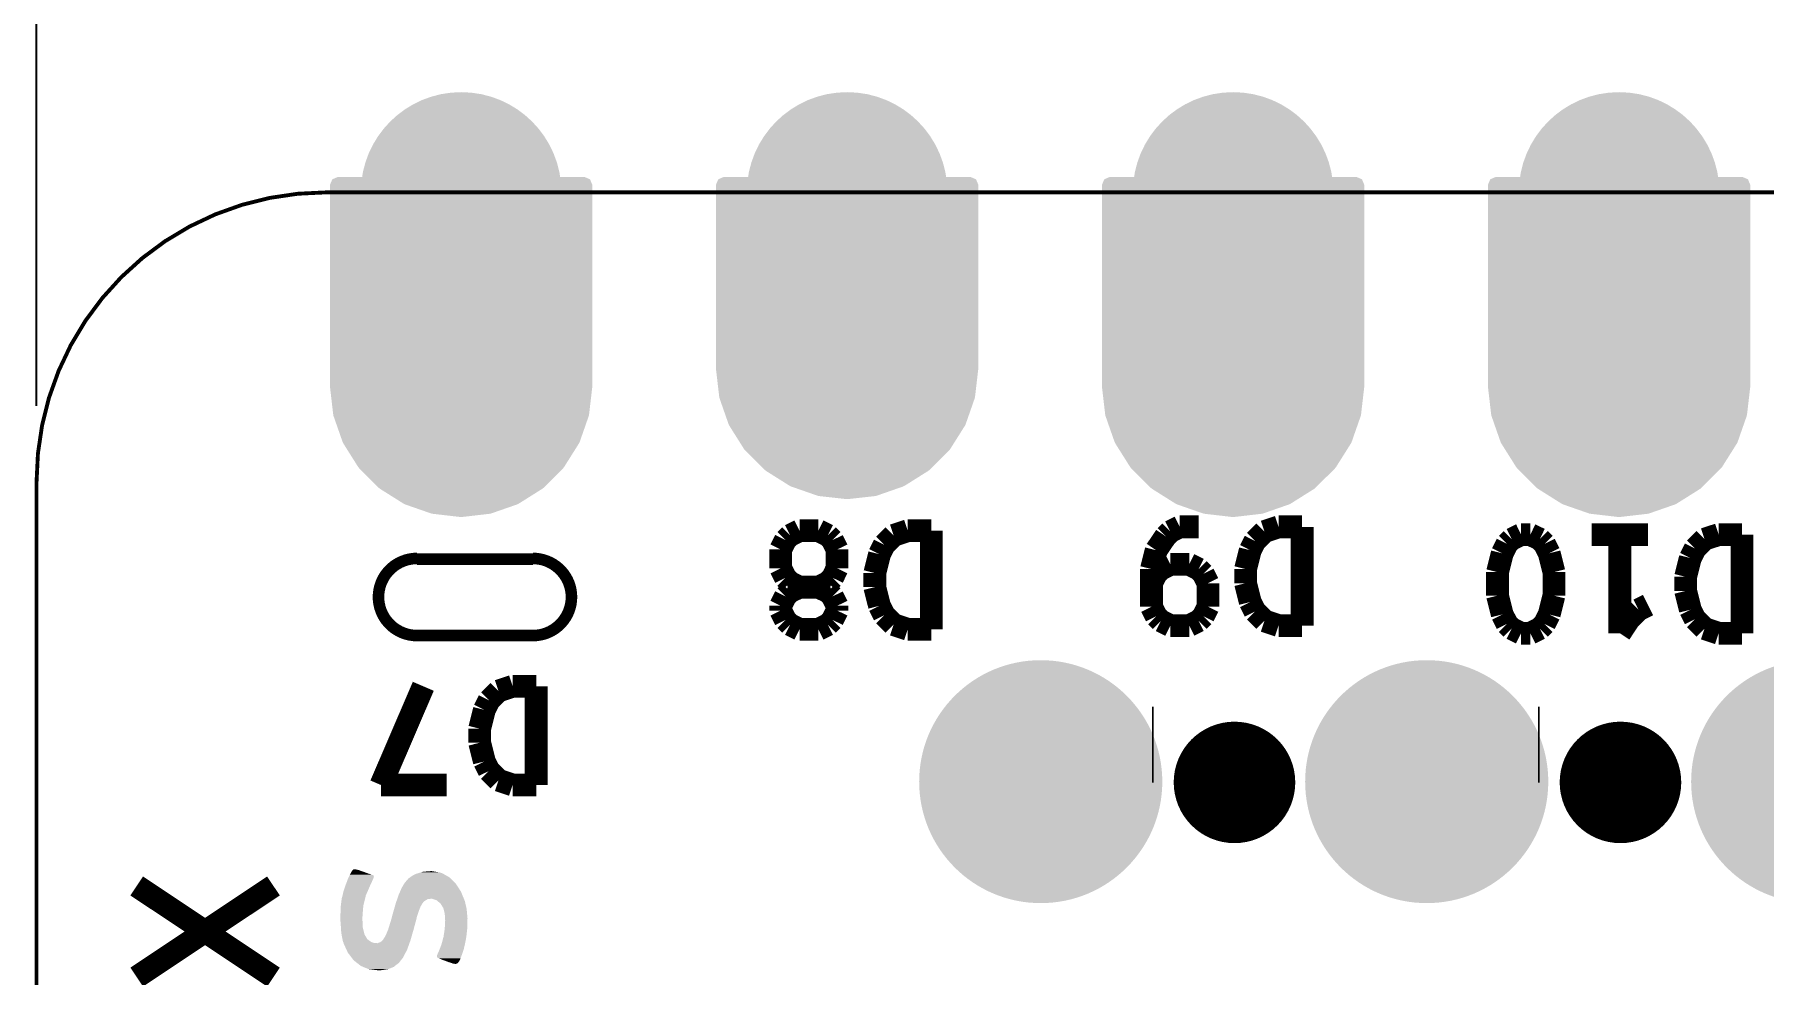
# Model space of a CAD drawing. Header units: millimetres. Extents: x 92.4 to 129, y -92.6 to -55.2.
# Drawn here: x 92.38 to 103.76, y -75.93 to -69.74 of the extents above; entities that cross this region are included whole.
import ezdxf

# ---------------------------------------------------------------- set-up
doc = ezdxf.new("R2010")
doc.units = ezdxf.units.MM
doc.header["$MEASUREMENT"] = 0
doc.layers.get('0').update_dxf_attribs({"linetype": 'CONTINUOUS', "lineweight": 0})
doc.layers.get('Defpoints').update_dxf_attribs({"linetype": 'CONTINUOUS'})
for name, color, linetype, lineweight in [('dim', 84, 'CONTINUOUS', 9), ('XIAORP2350-B_MASK_GBR', 16, 'CONTINUOUS', 0), ('XIAORP2350-B_SILKSCREEN_GBR', 98, 'CONTINUOUS', 0), ('XIAORP2350-EDGE_CUTS_GBR', 170, 'CONTINUOUS', 0)]:
    doc.layers.add(name, color=color, linetype=linetype, lineweight=lineweight)
doc.styles.get("Standard").update_dxf_attribs({"font": 'arial.ttf'})
doc.dimstyles.get("Standard").update_dxf_attribs({"dimtxt": 0.18, "dimasz": 0.18, "dimexe": 0.18, "dimexo": 0.0625, "dimgap": 0.09, "dimtad": 0, "dimtoh": 1, "dimdec": 1, "dimzin": 0, "dimdsep": 46, "dimtxsty": 'Standard', "dimcen": 0.09, "dimadec": 0, "dimazin": 0, "dimtfac": 1, "dimtdec": 1, "dimtofl": 0, "dimtmove": 0, "dimatfit": 3, "dimfxl": 1, "dimtolj": 1, "dimtzin": 0, "dimarcsym": 0})

# ---------------------------------------------------------------- blocks, each defined once
blk = doc.blocks.new('ROUND_7')
h = blk.add_hatch(color=256)
edge = h.paths.add_edge_path(flags=0)
edge.add_arc((0, 0), 0.762, 0, 360)
blk = doc.blocks.new('CUSTOM_26')
for points in [[(-0.369, 1.443), (-0.197, 1.503), (0.369, 1.443), (0.197, 1.503)], [(-0.197, 1.503), (-0.187, 1.505), (0.197, 1.503), (0.187, 1.505)], [(-0.187, 1.505), (-0.006, 1.526), (0.187, 1.505), (0.006, 1.526)], [(-0.533, 1.341), (-0.379, 1.438), (0.533, 1.341), (0.379, 1.438)], [(-0.379, 1.438), (-0.369, 1.443), (0.379, 1.438), (0.369, 1.443)], [(-0.671, 1.205), (-0.542, 1.334), (0.671, 1.205), (0.542, 1.334)], [(-0.542, 1.334), (-0.533, 1.341), (0.542, 1.334), (0.533, 1.341)], [(-0.775, 1.042), (-0.678, 1.196), (0.775, 1.042), (0.678, 1.196)], [(-0.678, 1.196), (-0.671, 1.205), (0.678, 1.196), (0.671, 1.205)], [(-0.84, 0.86), (-0.78, 1.032), (0.84, 0.86), (0.78, 1.032)], [(-0.78, 1.032), (-0.775, 1.042), (0.78, 1.032), (0.775, 1.042)], [(-0.863, 0.669), (-0.842, 0.85), (0.863, 0.669), (0.842, 0.85)], [(-0.842, 0.85), (-0.84, 0.86), (0.842, 0.85), (0.84, 0.86)], [(-0.863, 0.663), (-0.863, 0.669), (0.863, 0.663), (0.863, 0.669)], [(-0.863, 0.662), (-0.863, 0.663), (0.863, 0.662), (0.863, 0.663)], [(-0.863, -0.662), (-0.863, 0.662), (0.863, -0.662), (0.863, 0.662)], [(-0.848, -0.698), (-0.863, -0.662), (0.848, -0.698), (0.863, -0.662)], [(-0.813, -0.713), (-0.848, -0.698), (0.813, -0.713), (0.848, -0.698)]]:
    blk.add_solid(points)
blk = doc.blocks.new('ROUND_12')
h = blk.add_hatch(color=256)
edge = h.paths.add_edge_path(flags=0)
edge.add_arc((0, 0), 0.66, 0, 360)
blk = doc.blocks.new('CUSTOM_27')
for points in [[(-0.533, 1.282), (-0.379, 1.379), (0.533, 1.282), (0.379, 1.379)], [(-0.379, 1.379), (-0.369, 1.384), (0.379, 1.379), (0.369, 1.384)], [(-0.369, 1.384), (-0.197, 1.444), (0.369, 1.384), (0.197, 1.444)], [(-0.197, 1.444), (-0.187, 1.447), (0.197, 1.444), (0.187, 1.447)], [(-0.187, 1.447), (-0.006, 1.467), (0.187, 1.447), (0.006, 1.467)], [(-0.671, 1.147), (-0.542, 1.275), (0.671, 1.147), (0.542, 1.275)], [(-0.542, 1.275), (-0.533, 1.282), (0.542, 1.275), (0.533, 1.282)], [(-0.775, 0.984), (-0.678, 1.138), (0.775, 0.984), (0.678, 1.138)], [(-0.678, 1.138), (-0.671, 1.147), (0.678, 1.138), (0.671, 1.147)], [(-0.84, 0.802), (-0.78, 0.974), (0.84, 0.802), (0.78, 0.974)], [(-0.78, 0.974), (-0.775, 0.984), (0.78, 0.974), (0.775, 0.984)], [(-0.842, 0.791), (-0.84, 0.802), (0.842, 0.791), (0.84, 0.802)], [(-0.863, 0.61), (-0.842, 0.791), (0.863, 0.61), (0.842, 0.791)], [(-0.863, 0.605), (-0.863, 0.61), (0.863, 0.605), (0.863, 0.61)], [(-0.863, 0.604), (-0.863, 0.605), (0.863, 0.604), (0.863, 0.605)], [(-0.863, -0.604), (-0.863, 0.604), (0.863, -0.604), (0.863, 0.604)], [(-0.848, -0.639), (-0.863, -0.604), (0.848, -0.639), (0.863, -0.604)], [(-0.813, -0.654), (-0.848, -0.639), (0.813, -0.654), (0.848, -0.639)]]:
    blk.add_solid(points)
blk = doc.blocks.new('ROUND_25')
h = blk.add_hatch(color=256)
edge = h.paths.add_edge_path(flags=0)
edge.add_arc((0, 0), 0.775, 0, 360)
blk = doc.blocks.new('ROUND_15')
h = blk.add_hatch(color=256)
edge = h.paths.add_edge_path(flags=0)
edge.add_arc((0, 0), 0.8, 0, 360)
blk = doc.blocks.new('*D157')
at = {"layer": 'Defpoints', "color": 0, "linetype": 'Continuous', "transparency": 16777216}
for p in [(92.397, -64.905), (92.397, -72.68), (113.352, -72.68)]:
    blk.add_point(p, dxfattribs=at)
at = {"layer": 'dim', "color": 0, "linetype": 'Continuous', "lineweight": -2, "transparency": 16777216}
for p, q in [((92.397, -72.18), (92.397, -64.405)), ((113.352, -72.18), (113.352, -64.405)), ((94.397, -64.905), (96.23, -64.905)), ((111.352, -64.905), (109.518, -64.905))]:
    blk.add_line(p, q, dxfattribs=at)
at = {"layer": 'dim', "color": 0, "linetype": 'Continuous', "transparency": 16777216}
for points in [[(94.397, -64.572), (94.397, -65.238), (92.397, -64.905)], [(111.352, -64.572), (111.352, -65.238), (113.352, -64.905)]]:
    blk.add_solid(points, dxfattribs=at)
at = {"layer": 'dim', "color": 0, "linetype": 'Continuous', "transparency": 16777216, "insert": (102.874, -64.905), "char_height": 2.5, "attachment_point": 5}
blk.add_mtext('\\A1;21.0mm', dxfattribs=at)
blk = doc.blocks.new('*D159')
at = {"layer": 'Defpoints', "color": 0, "linetype": 'Continuous', "transparency": 16777216}
for p in [(92.397, -56.833), (92.397, -72.68), (113.662, -75.338)]:
    blk.add_point(p, dxfattribs=at)
at = {"layer": 'dim', "color": 0, "linetype": 'Continuous', "lineweight": -2, "transparency": 16777216}
for p, q in [((92.397, -72.18), (92.397, -56.333)), ((113.662, -74.839), (113.662, -56.333)), ((94.397, -56.833), (96.385, -56.833)), ((111.662, -56.833), (109.673, -56.833))]:
    blk.add_line(p, q, dxfattribs=at)
at = {"layer": 'dim', "color": 0, "linetype": 'Continuous', "transparency": 16777216}
for points in [[(94.397, -56.5), (94.397, -57.166), (92.397, -56.833)], [(111.662, -56.5), (111.662, -57.166), (113.662, -56.833)]]:
    blk.add_solid(points, dxfattribs=at)
at = {"layer": 'dim', "color": 0, "linetype": 'Continuous', "transparency": 16777216, "insert": (103.029, -56.833), "char_height": 2.5, "attachment_point": 5}
blk.add_mtext('\\A1;21.3mm', dxfattribs=at)

msp = doc.modelspace()

# ---------------------------------------------------------------- linework, layer by layer
at = {"layer": 'XIAORP2350-B_MASK_GBR', "lineweight": 200, "const_width": 0.01}
for points in [[(99.743, -74.162), (99.743, -74.662)], [(102.283, -74.162), (102.283, -74.662)]]:
    msp.add_lwpolyline(points, dxfattribs=at)
at = {"layer": 'XIAORP2350-B_SILKSCREEN_GBR', "lineweight": 211, "const_width": 0.15}
for points in [[(99.92, -72.978), (99.858, -73.009)], [(100.044, -72.978), (99.92, -72.978)], [(100.477, -73.009), (100.57, -72.978)], [(100.57, -72.978), (100.725, -72.978)], [(100.725, -72.978), (100.725, -73.628)], [(97.325, -73.065), (97.294, -73.127)], [(97.356, -73.034), (97.325, -73.065)], [(97.418, -73.003), (97.356, -73.034)], [(97.542, -73.003), (97.418, -73.003)], [(97.604, -73.034), (97.542, -73.003)], [(97.635, -73.065), (97.604, -73.034)], [(97.665, -73.127), (97.635, -73.065)], [(97.944, -73.158), (97.975, -73.096)], [(97.975, -73.096), (98.037, -73.034)], [(98.037, -73.034), (98.13, -73.003)], [(98.13, -73.003), (98.285, -73.003)], [(98.285, -73.003), (98.285, -73.653)], [(99.827, -73.04), (99.765, -73.132)], [(99.858, -73.009), (99.827, -73.04)], [(100.384, -73.132), (100.415, -73.071)], [(100.415, -73.071), (100.477, -73.009)], [(102.042, -73.152), (102.073, -73.09)], [(102.073, -73.09), (102.104, -73.059)], [(102.104, -73.059), (102.166, -73.029)], [(102.166, -73.029), (102.227, -73.029)], [(102.227, -73.029), (102.289, -73.059)], [(102.289, -73.059), (102.32, -73.09)], [(102.32, -73.09), (102.351, -73.152)], [(102.63, -73.029), (103.001, -73.029)], [(102.816, -73.029), (102.816, -73.679)], [(103.311, -73.121), (103.373, -73.059)], [(103.373, -73.059), (103.466, -73.029)], [(103.466, -73.029), (103.62, -73.029)], [(103.62, -73.029), (103.62, -73.679)], [(97.294, -73.127), (97.294, -73.251)], [(97.665, -73.251), (97.665, -73.127)], [(97.913, -73.282), (97.944, -73.158)], [(99.765, -73.132), (99.734, -73.256)], [(99.858, -73.225), (99.796, -73.256)], [(99.982, -73.225), (99.858, -73.225)], [(100.044, -73.256), (99.982, -73.225)], [(100.353, -73.256), (100.384, -73.132)], [(102.011, -73.276), (102.042, -73.152)], [(102.351, -73.152), (102.382, -73.276)], [(103.249, -73.307), (103.28, -73.183)], [(103.28, -73.183), (103.311, -73.121)], [(97.294, -73.251), (97.325, -73.313)], [(97.325, -73.313), (97.356, -73.344)], [(97.604, -73.344), (97.635, -73.313)], [(97.635, -73.313), (97.665, -73.251)], [(97.913, -73.375), (97.913, -73.282)], [(99.734, -73.256), (99.734, -73.504)], [(99.765, -73.287), (99.734, -73.349)], [(99.796, -73.256), (99.765, -73.287)], [(100.075, -73.287), (100.044, -73.256)], [(100.106, -73.349), (100.075, -73.287)], [(100.353, -73.349), (100.353, -73.256)], [(102.011, -73.431), (102.011, -73.276)], [(102.382, -73.276), (102.382, -73.431)], [(103.249, -73.4), (103.249, -73.307)], [(97.294, -73.498), (97.325, -73.436)], [(97.325, -73.436), (97.356, -73.405)], [(97.356, -73.344), (97.418, -73.375)], [(97.356, -73.405), (97.418, -73.375)], [(97.418, -73.375), (97.542, -73.375)], [(97.542, -73.375), (97.604, -73.344)], [(97.542, -73.375), (97.604, -73.405)], [(97.604, -73.405), (97.635, -73.436)], [(97.635, -73.436), (97.665, -73.498)], [(97.944, -73.498), (97.913, -73.375)], [(100.106, -73.504), (100.106, -73.349)], [(100.384, -73.473), (100.353, -73.349)], [(102.042, -73.555), (102.011, -73.431)], [(102.382, -73.431), (102.351, -73.555)], [(103.28, -73.524), (103.249, -73.4)], [(97.294, -73.529), (97.294, -73.498)], [(97.325, -73.591), (97.294, -73.529)], [(97.665, -73.529), (97.635, -73.591)], [(97.665, -73.498), (97.665, -73.529)], [(97.975, -73.56), (97.944, -73.498)], [(98.037, -73.622), (97.975, -73.56)], [(99.734, -73.504), (99.765, -73.566)], [(99.765, -73.566), (99.796, -73.597)], [(100.044, -73.597), (100.075, -73.566)], [(100.075, -73.566), (100.106, -73.504)], [(100.415, -73.535), (100.384, -73.473)], [(100.477, -73.597), (100.415, -73.535)], [(102.073, -73.617), (102.042, -73.555)], [(102.351, -73.555), (102.32, -73.617)], [(102.877, -73.586), (102.939, -73.524)], [(102.939, -73.524), (103.001, -73.493)], [(103.311, -73.586), (103.28, -73.524)], [(97.356, -73.622), (97.325, -73.591)], [(97.418, -73.653), (97.356, -73.622)], [(97.542, -73.653), (97.418, -73.653)], [(97.604, -73.622), (97.542, -73.653)], [(97.635, -73.591), (97.604, -73.622)], [(98.13, -73.653), (98.037, -73.622)], [(98.285, -73.653), (98.13, -73.653)], [(99.796, -73.597), (99.858, -73.628)], [(99.858, -73.628), (99.982, -73.628)], [(99.982, -73.628), (100.044, -73.597)], [(100.57, -73.628), (100.477, -73.597)], [(100.725, -73.628), (100.57, -73.628)], [(102.104, -73.648), (102.073, -73.617)], [(102.166, -73.679), (102.104, -73.648)], [(102.227, -73.679), (102.166, -73.679)], [(102.289, -73.648), (102.227, -73.679)], [(102.32, -73.617), (102.289, -73.648)], [(102.816, -73.679), (102.877, -73.586)], [(103.373, -73.648), (103.311, -73.586)], [(103.466, -73.679), (103.373, -73.648)], [(103.62, -73.679), (103.466, -73.679)], [(94.663, -74.678), (94.942, -74.028)], [(95.344, -74.183), (95.375, -74.121)], [(95.375, -74.121), (95.437, -74.059)], [(95.437, -74.059), (95.53, -74.028)], [(95.53, -74.028), (95.685, -74.028)], [(95.685, -74.028), (95.685, -74.678)], [(95.313, -74.307), (95.344, -74.183)], [(95.313, -74.4), (95.313, -74.307)], [(95.344, -74.523), (95.313, -74.4)], [(95.375, -74.585), (95.344, -74.523)], [(95.437, -74.647), (95.375, -74.585)], [(95.096, -74.678), (94.663, -74.678)], [(95.53, -74.678), (95.437, -74.647)], [(95.685, -74.678), (95.53, -74.678)], [(93.956, -75.343), (93.056, -75.943)], [(93.956, -75.943), (93.056, -75.343)]]:
    msp.add_lwpolyline(points, dxfattribs=at)
at = {"layer": 'XIAORP2350-B_SILKSCREEN_GBR', "lineweight": 211, "const_width": 0.4}
for points in [[(100.08, -74.661, -1), (100.48, -74.661)], [(102.62, -74.661, -1), (103.02, -74.661)], [(100.48, -74.661, -1), (100.08, -74.661)], [(103.02, -74.661, -1), (102.62, -74.661)]]:
    msp.add_lwpolyline(points, format="xyb", dxfattribs=at)
at = {"layer": 'XIAORP2350-B_SILKSCREEN_GBR'}
for points in [[(94.445, -75.3), (94.433, -75.331), (94.611, -75.3), (94.596, -75.331)], [(94.453, -75.281), (94.445, -75.298), (94.617, -75.281), (94.612, -75.298)], [(94.445, -75.298), (94.445, -75.3), (94.612, -75.298), (94.611, -75.3)], [(94.457, -75.273), (94.453, -75.281), (94.614, -75.273), (94.617, -75.281)], [(94.459, -75.268), (94.457, -75.273), (94.6, -75.268), (94.613, -75.273)], [(94.457, -75.273), (94.457, -75.273), (94.613, -75.273), (94.614, -75.273)], [(94.461, -75.264), (94.459, -75.268), (94.589, -75.264), (94.6, -75.268)], [(94.464, -75.26), (94.461, -75.264), (94.576, -75.26), (94.589, -75.264)], [(94.47, -75.249), (94.464, -75.26), (94.547, -75.249), (94.576, -75.26)], [(94.471, -75.248), (94.47, -75.249), (94.544, -75.248), (94.547, -75.249)], [(94.475, -75.241), (94.471, -75.248), (94.524, -75.241), (94.544, -75.248)], [(94.477, -75.238), (94.475, -75.241), (94.516, -75.238), (94.524, -75.241)], [(94.483, -75.233), (94.477, -75.238), (94.494, -75.233), (94.516, -75.238)], [(94.483, -75.233), (94.483, -75.233), (94.483, -75.233), (94.494, -75.233)], [(94.843, -75.295), (94.82, -75.322), (95.123, -75.295), (95.15, -75.322)], [(94.854, -75.287), (94.843, -75.295), (95.115, -75.287), (95.123, -75.295)], [(94.871, -75.275), (94.854, -75.287), (95.094, -75.275), (95.115, -75.287)], [(94.891, -75.264), (94.871, -75.275), (95.075, -75.264), (95.094, -75.275)], [(94.906, -75.26), (94.891, -75.264), (95.068, -75.26), (95.075, -75.264)], [(94.925, -75.254), (94.906, -75.26), (95.051, -75.254), (95.068, -75.26)], [(94.942, -75.249), (94.925, -75.254), (95.019, -75.249), (95.051, -75.254)], [(94.997, -75.245), (94.942, -75.249), (94.997, -75.245), (95.019, -75.249)], [(94.405, -75.426), (94.404, -75.434), (94.559, -75.426), (94.557, -75.434)], [(94.411, -75.405), (94.405, -75.426), (94.564, -75.405), (94.559, -75.426)], [(94.416, -75.382), (94.411, -75.405), (94.574, -75.382), (94.564, -75.405)], [(94.43, -75.338), (94.416, -75.382), (94.593, -75.338), (94.574, -75.382)], [(94.432, -75.333), (94.43, -75.338), (94.595, -75.333), (94.593, -75.338)], [(94.433, -75.331), (94.432, -75.333), (94.596, -75.331), (94.595, -75.333)], [(94.779, -75.403), (94.771, -75.427), (95.199, -75.403), (95.209, -75.427)], [(94.771, -75.427), (94.771, -75.429), (95, -75.427), (94.972, -75.429)], [(94.789, -75.381), (94.779, -75.403), (95.19, -75.381), (95.199, -75.403)], [(94.799, -75.357), (94.789, -75.381), (95.175, -75.357), (95.19, -75.381)], [(94.816, -75.328), (94.799, -75.357), (95.156, -75.328), (95.175, -75.357)], [(94.82, -75.322), (94.816, -75.328), (95.15, -75.322), (95.156, -75.328)], [(95, -75.427), (95.029, -75.437), (95.209, -75.427), (95.213, -75.437)], [(94.399, -75.478), (94.397, -75.525), (94.547, -75.478), (94.543, -75.525)], [(94.397, -75.525), (94.397, -75.558), (94.543, -75.525), (94.541, -75.558)], [(94.404, -75.434), (94.399, -75.475), (94.557, -75.434), (94.547, -75.475)], [(94.399, -75.475), (94.399, -75.478), (94.547, -75.475), (94.547, -75.478)], [(94.739, -75.534), (94.736, -75.546), (94.904, -75.534), (94.9, -75.546)], [(94.746, -75.509), (94.739, -75.534), (94.912, -75.509), (94.904, -75.534)], [(94.754, -75.481), (94.746, -75.509), (94.923, -75.481), (94.912, -75.509)], [(94.76, -75.461), (94.754, -75.481), (94.934, -75.461), (94.923, -75.481)], [(94.765, -75.444), (94.76, -75.46), (94.947, -75.444), (94.935, -75.46)], [(94.76, -75.46), (94.76, -75.461), (94.935, -75.46), (94.934, -75.461)], [(94.771, -75.429), (94.765, -75.444), (94.972, -75.429), (94.948, -75.444)], [(94.765, -75.444), (94.765, -75.444), (94.948, -75.444), (94.947, -75.444)], [(95.029, -75.437), (95.035, -75.442), (95.213, -75.437), (95.215, -75.442)], [(95.035, -75.442), (95.055, -75.458), (95.215, -75.442), (95.219, -75.458)], [(95.055, -75.458), (95.074, -75.489), (95.219, -75.458), (95.226, -75.489)], [(95.074, -75.489), (95.075, -75.493), (95.226, -75.489), (95.227, -75.493)], [(95.075, -75.493), (95.083, -75.525), (95.227, -75.493), (95.23, -75.525)], [(95.083, -75.525), (95.085, -75.556), (95.23, -75.525), (95.233, -75.556)], [(94.397, -75.558), (94.397, -75.577), (94.541, -75.558), (94.542, -75.577)], [(94.397, -75.577), (94.4, -75.617), (94.542, -75.577), (94.544, -75.617)], [(94.4, -75.617), (94.4, -75.629), (94.544, -75.617), (94.547, -75.629)], [(94.4, -75.629), (94.404, -75.662), (94.547, -75.629), (94.555, -75.662)], [(94.712, -75.627), (94.695, -75.668), (94.879, -75.627), (94.867, -75.668)], [(94.713, -75.622), (94.712, -75.627), (94.88, -75.622), (94.879, -75.627)], [(94.721, -75.597), (94.713, -75.622), (94.887, -75.597), (94.88, -75.622)], [(94.729, -75.571), (94.721, -75.597), (94.894, -75.571), (94.887, -75.597)], [(94.736, -75.546), (94.729, -75.571), (94.9, -75.546), (94.894, -75.571)], [(95.083, -75.626), (95.075, -75.678), (95.231, -75.626), (95.225, -75.678)], [(95.086, -75.571), (95.083, -75.624), (95.232, -75.571), (95.231, -75.624)], [(95.083, -75.624), (95.083, -75.626), (95.231, -75.624), (95.231, -75.626)], [(95.085, -75.556), (95.086, -75.571), (95.233, -75.556), (95.232, -75.571)], [(94.404, -75.662), (94.406, -75.674), (94.555, -75.662), (94.562, -75.674)], [(94.406, -75.674), (94.41, -75.694), (94.562, -75.674), (94.574, -75.694)], [(94.41, -75.694), (94.413, -75.707), (94.574, -75.694), (94.592, -75.707)], [(94.413, -75.707), (94.415, -75.713), (94.592, -75.707), (94.601, -75.713)], [(94.415, -75.713), (94.417, -75.718), (94.601, -75.713), (94.617, -75.718)], [(94.417, -75.718), (94.417, -75.719), (94.617, -75.718), (94.623, -75.719)], [(94.417, -75.719), (94.417, -75.72), (94.623, -75.719), (94.64, -75.72)], [(94.417, -75.72), (94.437, -75.764), (94.851, -75.72), (94.835, -75.764)], [(94.437, -75.764), (94.446, -75.783), (94.835, -75.764), (94.825, -75.783)], [(94.66, -75.713), (94.64, -75.72), (94.853, -75.713), (94.851, -75.72)], [(94.674, -75.701), (94.66, -75.713), (94.858, -75.701), (94.853, -75.713)], [(94.678, -75.696), (94.674, -75.701), (94.859, -75.696), (94.858, -75.701)], [(94.695, -75.668), (94.678, -75.696), (94.867, -75.668), (94.859, -75.696)], [(95.046, -75.769), (95.044, -75.774), (95.205, -75.769), (95.203, -75.774)], [(95.049, -75.761), (95.046, -75.769), (95.208, -75.761), (95.205, -75.769)], [(95.061, -75.73), (95.049, -75.761), (95.215, -75.73), (95.208, -75.761)], [(95.07, -75.697), (95.061, -75.73), (95.222, -75.697), (95.215, -75.73)], [(95.075, -75.678), (95.07, -75.697), (95.225, -75.678), (95.222, -75.697)], [(94.446, -75.783), (94.469, -75.813), (94.825, -75.783), (94.81, -75.813)], [(94.469, -75.813), (94.484, -75.833), (94.81, -75.813), (94.794, -75.833)], [(94.484, -75.833), (94.506, -75.85), (94.794, -75.833), (94.781, -75.85)], [(94.506, -75.85), (94.53, -75.869), (94.781, -75.85), (94.756, -75.869)], [(94.53, -75.869), (94.546, -75.876), (94.756, -75.869), (94.748, -75.876)], [(94.546, -75.876), (94.583, -75.891), (94.748, -75.876), (94.71, -75.891)], [(95.04, -75.782), (95.032, -75.801), (95.201, -75.782), (95.194, -75.801)], [(95.032, -75.801), (95.032, -75.809), (95.194, -75.801), (95.191, -75.809)], [(95.032, -75.809), (95.032, -75.812), (95.191, -75.809), (95.19, -75.812)], [(95.032, -75.812), (95.033, -75.813), (95.19, -75.812), (95.19, -75.813)], [(95.033, -75.813), (95.046, -75.82), (95.19, -75.813), (95.187, -75.82)], [(95.044, -75.774), (95.04, -75.782), (95.203, -75.774), (95.201, -75.782)], [(95.046, -75.82), (95.069, -75.83), (95.187, -75.82), (95.183, -75.83)], [(95.069, -75.83), (95.086, -75.836), (95.183, -75.83), (95.18, -75.836)], [(95.086, -75.836), (95.099, -75.841), (95.18, -75.836), (95.177, -75.841)], [(95.099, -75.841), (95.107, -75.844), (95.177, -75.841), (95.174, -75.844)], [(95.107, -75.844), (95.129, -75.851), (95.174, -75.844), (95.169, -75.851)], [(95.129, -75.851), (95.135, -75.854), (95.169, -75.851), (95.163, -75.854)], [(95.135, -75.854), (95.155, -75.857), (95.163, -75.854), (95.155, -75.857)], [(94.583, -75.891), (94.584, -75.891), (94.71, -75.891), (94.709, -75.891)], [(94.584, -75.891), (94.64, -75.898), (94.709, -75.891), (94.664, -75.898)], [(94.64, -75.898), (94.645, -75.899), (94.664, -75.898), (94.645, -75.899)]]:
    msp.add_solid(points, dxfattribs=at)
at = {"layer": 'XIAORP2350-EDGE_CUTS_GBR', "lineweight": 211}
for points, const_width in [([(92.397, -72.68, -0.414213), (94.302, -70.775)], 0.0254), ([(94.647, -73.44, -0.414214), (94.901, -73.186)], 0.0762), ([(95.663, -73.186, -0.414214), (95.917, -73.44)], 0.0762), ([(94.901, -73.694, -0.414214), (94.647, -73.44)], 0.0762), ([(95.917, -73.44, -0.414214), (95.663, -73.694)], 0.0762)]:
    msp.add_lwpolyline(points, format="xyb", dxfattribs=dict(at, const_width=const_width))
for points, const_width in [([(94.302, -70.775), (111.447, -70.775)], 0.0254), ([(92.397, -86.65), (92.397, -72.68)], 0.0254), ([(95.663, -73.191), (94.901, -73.191)], 0.0762), ([(94.901, -73.694), (95.663, -73.694)], 0.0762)]:
    msp.add_lwpolyline(points, dxfattribs=dict(at, const_width=const_width))

# ---------------------------------------------------------------- block references
at = {"layer": 'XIAORP2350-B_MASK_GBR', "xscale": -1, "rotation": 180}
for name, p in [('ROUND_12', (95.191, -70.775)), ('ROUND_12', (97.731, -70.775)), ('ROUND_12', (100.271, -70.775)), ('ROUND_12', (102.811, -70.775)), ('CUSTOM_26', (95.191, -71.387)), ('CUSTOM_27', (97.731, -71.328)), ('CUSTOM_26', (100.271, -71.387)), ('CUSTOM_26', (102.811, -71.387)), ('ROUND_7', (95.191, -72.045)), ('ROUND_25', (100.271, -72.045)), ('ROUND_25', (102.811, -72.045)), ('ROUND_15', (99.005, -74.656)), ('ROUND_15', (101.545, -74.656)), ('ROUND_15', (104.085, -74.656))]:
    msp.add_blockref(name, p, dxfattribs=at)

# ---------------------------------------------------------------- dimensions: what is measured, and where the dimension line sits
at = {"layer": 'dim', "color": 0, "linetype": 'Continuous'}
dim = msp.add_linear_dim(base=(92.397, -56.833), p1=(113.662, -75.338), p2=(92.397, -72.68), text='<>mm', dimstyle='Standard', override={"dimtxt": 2.5, "dimasz": 2, "dimexe": 0.49975, "dimexo": 0.49975, "dimgap": 0.49975}, dxfattribs=at)
dim.commit()
dim.dimension.update_dxf_attribs({"geometry": '*D159', "text_midpoint": (103.029, -56.833), "dimtype": 160})
dim = msp.add_linear_dim(base=(92.397, -64.905), p1=(113.352, -72.68), p2=(92.397, -72.68), text='<>mm', dimstyle='Standard', override={"dimtxt": 2.5, "dimasz": 2, "dimexe": 0.49975, "dimexo": 0.49975, "dimgap": 0.49975}, dxfattribs=at)
dim.commit()
dim.dimension.update_dxf_attribs({"geometry": '*D157', "text_midpoint": (102.874, -64.905)})

doc.saveas('drawing.dxf')
